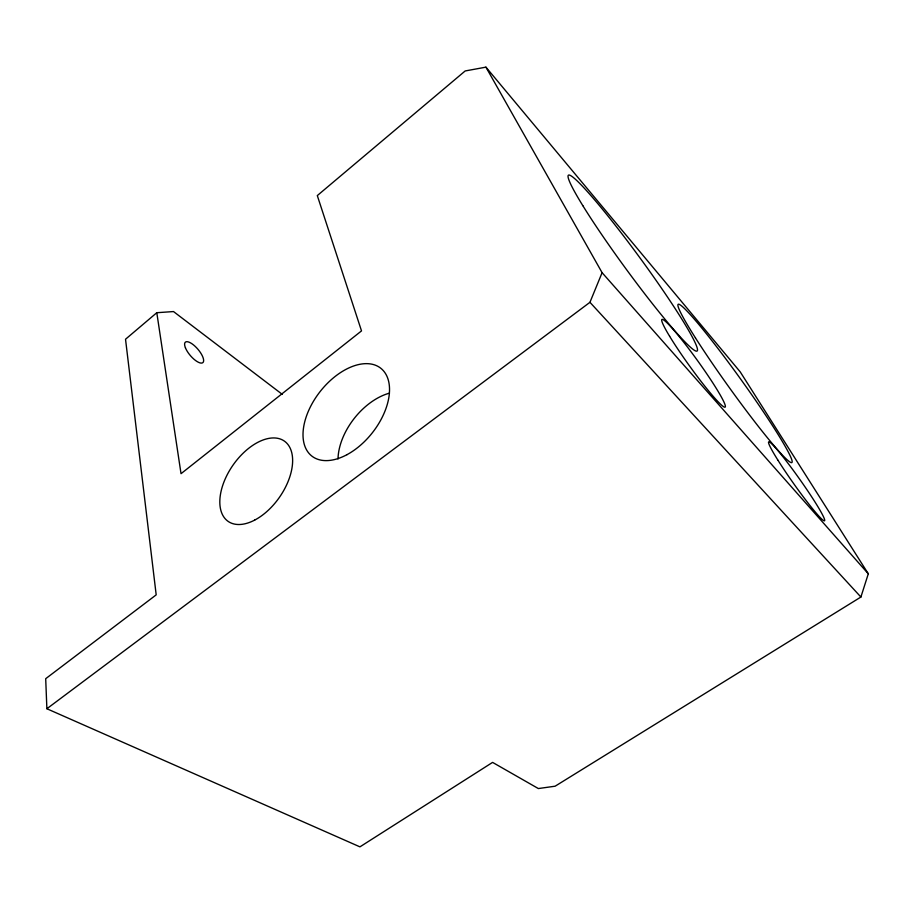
<?xml version="1.0" encoding="UTF-8"?>
<svg xmlns="http://www.w3.org/2000/svg" width="914" height="914" viewBox="0 0 914 914"><rect width="100%" height="100%" fill="white"/><g stroke="black" fill="none" stroke-linecap="round" stroke-linejoin="round"><path stroke-width="1.37" d="M156.797 312.714L125.526 339.243L156.191 594.865L45.7 678.691L46.877 708.738L359.933 846.855L492.589 762.39L538.357 788.554L555.129 786.2L860.897 597.036L868.3 573.798L740.214 371.872L485.928 67.145L465.169 70.961L317.307 195.585L361.51 330.902L181.029 473.681L156.797 312.714L173.511 311.56L282.335 394.402M46.877 708.738L589.953 302.306L602.098 272.68L485.928 67.145M589.953 302.306L860.897 597.036M602.098 272.68L868.3 573.798M338.02 458.965A54.269 33.704 -51.8 0 1 389.421 393.157M777.997 460.302A48.351 3.725 54.7 0 0 824.222 520.831A48.351 3.725 54.7 0 0 787.765 462.975A48.351 3.725 54.7 0 0 777.997 460.302M669.631 336.283A54.063 4.81 54.2 0 0 723.785 406.821A54.063 4.81 54.2 0 0 687.317 346.852A54.063 4.81 54.2 0 0 669.631 336.283M582.812 205.639A109.006 8.889 53.8 0 0 693.623 349.788A109.006 8.889 53.8 0 0 622.457 234.51A109.006 8.889 53.8 0 0 582.812 205.639M695.451 337.894A97.432 7.084 54.3 0 0 790.656 462.404A97.432 7.084 54.3 0 0 719.329 350.291A97.432 7.084 54.3 0 0 695.451 337.894M346.989 454.669A55.823 33.258 -51.9 0 0 383.4 370.741A55.823 33.258 -51.9 0 0 308.452 411.014A55.823 33.258 -51.9 0 0 346.989 454.669M254.675 520.1A49.013 28.254 -55 0 0 288.516 445.301A49.013 28.254 -55 0 0 225.495 478.296A49.013 28.254 -55 0 0 254.675 520.1M185.439 347.834A13.447 4.924 49.4 0 0 201.834 363.064A13.447 4.924 49.4 0 0 195.07 346.28A13.447 4.924 49.4 0 0 185.439 347.834"/></g></svg>
